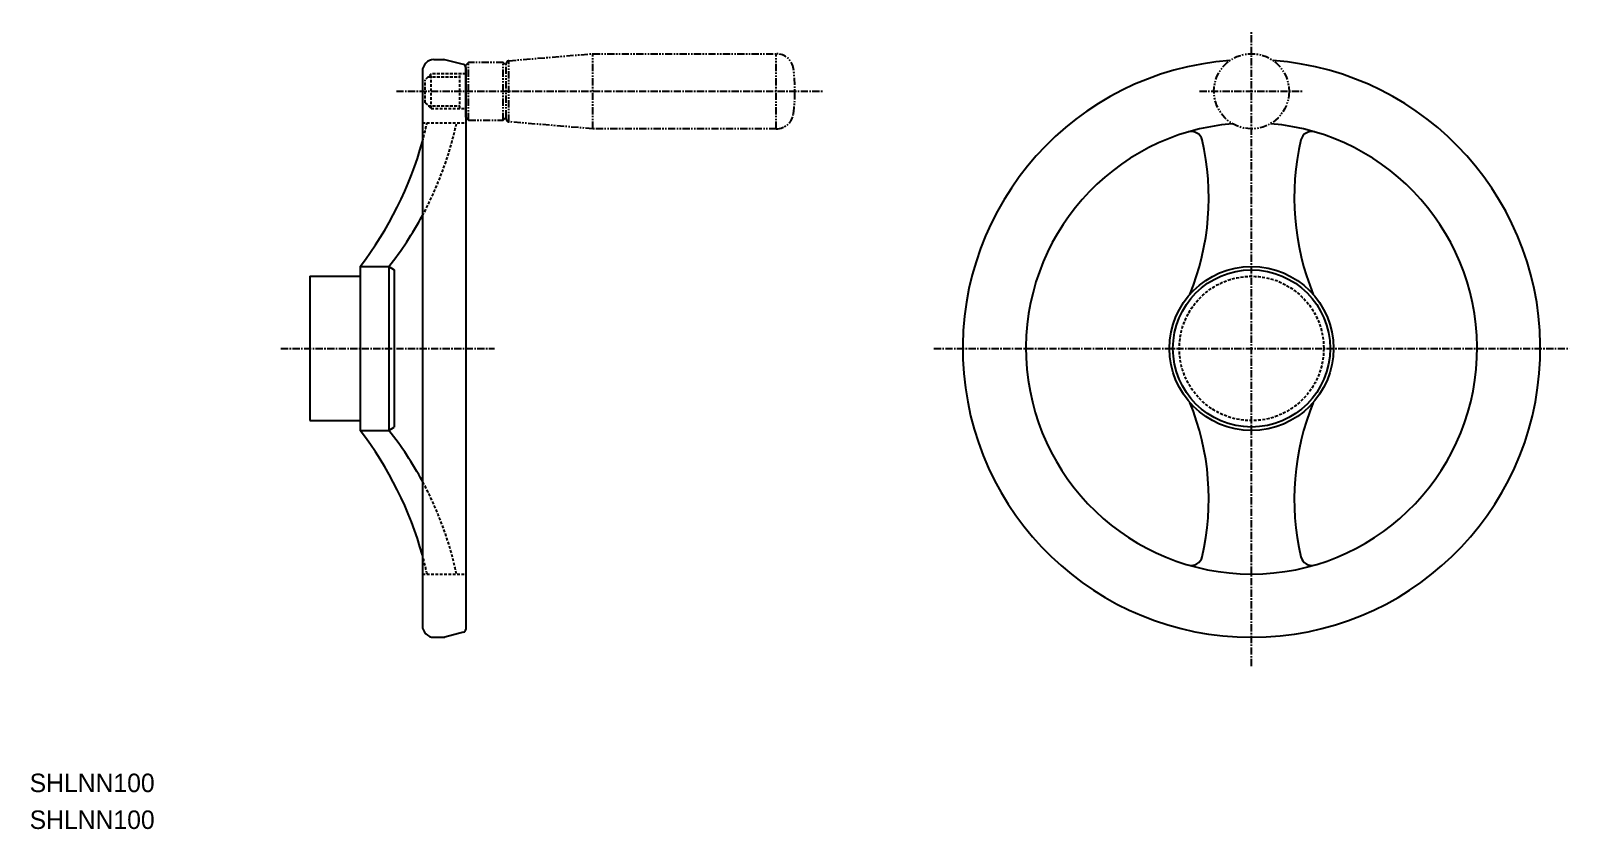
# Model space of a CAD drawing. Extents: x 0 to 267, y 0 to 138.
import ezdxf

# ---------------------------------------------------------------- set-up
doc = ezdxf.new("R2010")
doc.units = 0
doc.header["$MEASUREMENT"] = 0
for name, pattern in [('CENTER', [2, 1.25, -0.25, 0.25, -0.25]), ('DASHED', [0.75, 0.5, -0.25]), ('PHANTOM', [2.5, 1.25, -0.25, 0.25, -0.25, 0.25, -0.25])]:
    doc.linetypes.add(name, pattern=pattern)
doc.layers.get('0').update_dxf_attribs({"linetype": 'CONTINUOUS'})
doc.layers.add('CENTER', color=1, linetype='CENTER')

msp = doc.modelspace()

# ---------------------------------------------------------------- linework, layer by layer
at = {"color": 7, "linetype": 'Continuous'}
for p, q in [((70, 133.19), (71.63, 133.19)), ((68, 131.19), (68, 35.19)), ((75.12, 132.34), (71.87, 133.16)), ((76, 132.72), (75.5, 132.22)), ((75.5, 123.22), (75.5, 132.22)), ((75.5, 131.85), (75.5, 34.53)), ((75.5, 123.22), (76, 122.72)), ((57.2, 97.39), (62.2, 97.39)), ((57.2, 97.39), (57.2, 68.99)), ((62.2, 97.39), (62.2, 68.99)), ((62.2, 97.39), (63.1, 96.79)), ((63.1, 96.79), (63.1, 69.59)), ((48.5, 95.69), (57.2, 95.69)), ((48.5, 95.69), (48.5, 70.69)), ((48.5, 70.69), (57.2, 70.69)), ((62.2, 68.99), (63.1, 69.59)), ((57.2, 68.99), (62.2, 68.99)), ((70, 33.19), (71.63, 33.19)), ((75.12, 34.05), (71.87, 33.22))]:
    msp.add_line(p, q, dxfattribs=at)
at = {"color": 7, "linetype": 'PHANTOM'}
for p, q in [((82.96, 133.01), (97.5, 134.22)), ((97.5, 134.22), (129.27, 134.22)), ((97.5, 121.22), (97.5, 134.22)), ((129.27, 121.22), (129.27, 134.22)), ((82, 132.72), (76, 132.72)), ((76, 122.72), (76, 132.72)), ((82.5, 132.22), (82, 132.72)), ((82, 122.72), (82, 132.72)), ((82.5, 132.22), (82.5, 132.51)), ((82.5, 123.22), (82.5, 132.22)), ((82.96, 122.43), (82.96, 133.01)), ((76, 122.72), (82, 122.72)), ((82, 122.72), (82.5, 123.22)), ((82.5, 122.93), (82.5, 123.22)), ((97.5, 121.22), (82.96, 122.43)), ((129.27, 121.22), (97.5, 121.22))]:
    msp.add_line(p, q, dxfattribs=at)
at = {"color": 3, "linetype": 'DASHED'}
for p, q in [((69.5, 130.72), (68.5, 129.72)), ((75.5, 130.72), (69.5, 130.72)), ((69.5, 124.72), (69.5, 130.72)), ((74.5, 124.72), (74.5, 130.72)), ((68.5, 125.72), (68.5, 129.72)), ((69, 130.22), (74.5, 130.22)), ((68.5, 125.72), (69.5, 124.72)), ((69, 125.22), (74.5, 125.22)), ((69.5, 124.72), (75.5, 124.72)), ((68, 122.24), (75.5, 122.24)), ((68, 44.14), (75.5, 44.14))]:
    msp.add_line(p, q, dxfattribs=at)
at = {"color": 7, "linetype": 'PHANTOM'}
msp.add_circle((211.54, 127.72), 6.5, dxfattribs=at)
at = {"color": 7, "linetype": 'Continuous'}
for radius in [14.2, 13.6]:
    msp.add_circle((211.54, 83.19), radius, dxfattribs=at)
at = {"color": 3, "linetype": 'DASHED'}
msp.add_circle((211.54, 83.19), 12.5, dxfattribs=at)
at = {"color": 7, "linetype": 'Continuous'}
for centre, radius, start, end in [((70, 131.19), 2, 90, 180), ((71.63, 132.19), 1, 75.7841, 90), ((75, 131.85), 0.5, 0, 75.7841), ((211.54, 83.19), 50, 94.2553, 85.7447), ((211.54, 83.19), 39.05, 94.8155, 85.1845), ((201.13, 118.85), 1.9, 13.2032, 106.2754), ((221.95, 118.85), 1.9, 73.7246, 166.7968), ((7.75, 135.62), 62.5, 322.2968, 344.5771), ((160.14, 109.24), 44, 337.6955, 13.2032), ((262.94, 109.24), 44, 166.7968, 202.3045), ((14.94, 134.84), 60.3, 321.6113, 331.6425), ((160.14, 57.15), 44, 346.7968, 22.3045), ((262.94, 57.15), 44, 157.6955, 193.2032), ((7.75, 30.77), 62.5, 15.4229, 37.7032), ((14.94, 31.55), 60.3, 28.3575, 38.3887), ((201.13, 47.53), 1.9, 253.7246, 346.7968), ((221.95, 47.53), 1.9, 193.2032, 286.2754), ((70, 35.19), 2, 180, 270), ((71.63, 34.19), 1, 270, 284.2159), ((75, 34.53), 0.5, 284.2159, 0)]:
    msp.add_arc(centre, radius, start, end, dxfattribs=at)
at = {"color": 7, "linetype": 'PHANTOM'}
for centre, radius, start, end in [((129.27, 131.22), 3, 7.4482, 90), ((83, 132.51), 0.5, 94.7636, 180), ((102.5, 127.72), 30, 352.5518, 7.4482), ((83, 122.93), 0.5, 180, 265.2364), ((129.27, 124.22), 3, 270, 352.5518)]:
    msp.add_arc(centre, radius, start, end, dxfattribs=at)
at = {"color": 3, "linetype": 'DASHED'}
for centre, radius, start, end in [((7.75, 135.62), 62.5, 344.5771, 347.6448), ((14.94, 134.84), 60.3, 331.6425, 347.9428), ((14.94, 31.55), 60.3, 12.0572, 28.3575), ((7.75, 30.77), 62.5, 12.3552, 15.4229)]:
    msp.add_arc(centre, radius, start, end, dxfattribs=at)
at = {"layer": 'CENTER', "color": 1, "linetype": 'CENTER'}
for p, q in [((211.54, 28.19), (211.54, 138.19)), ((63.5, 127.72), (137.5, 127.72)), ((202.54, 127.72), (220.54, 127.72)), ((43.5, 83.19), (80.5, 83.19)), ((156.54, 83.19), (266.54, 83.19))]:
    msp.add_line(p, q, dxfattribs=at)

# ---------------------------------------------------------------- texts
at = {"color": 7, "linetype": 'Continuous'}
for p in [(0, 6.38), (0, 0)]:
    msp.add_text('SHLNN100', height=3.2, dxfattribs=at).set_placement(p)

doc.saveas('drawing.dxf')
